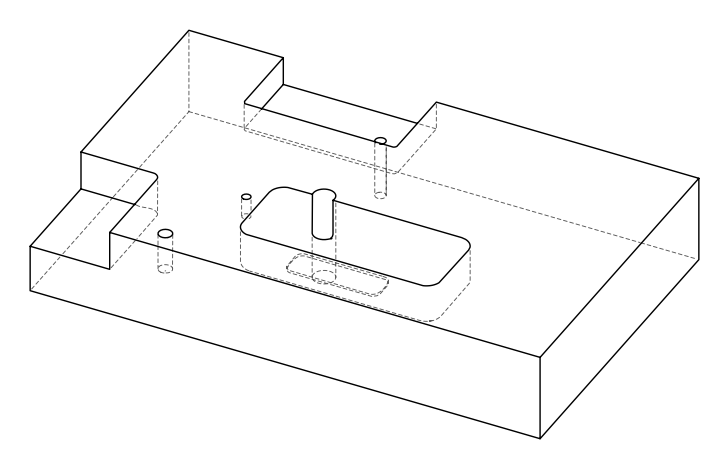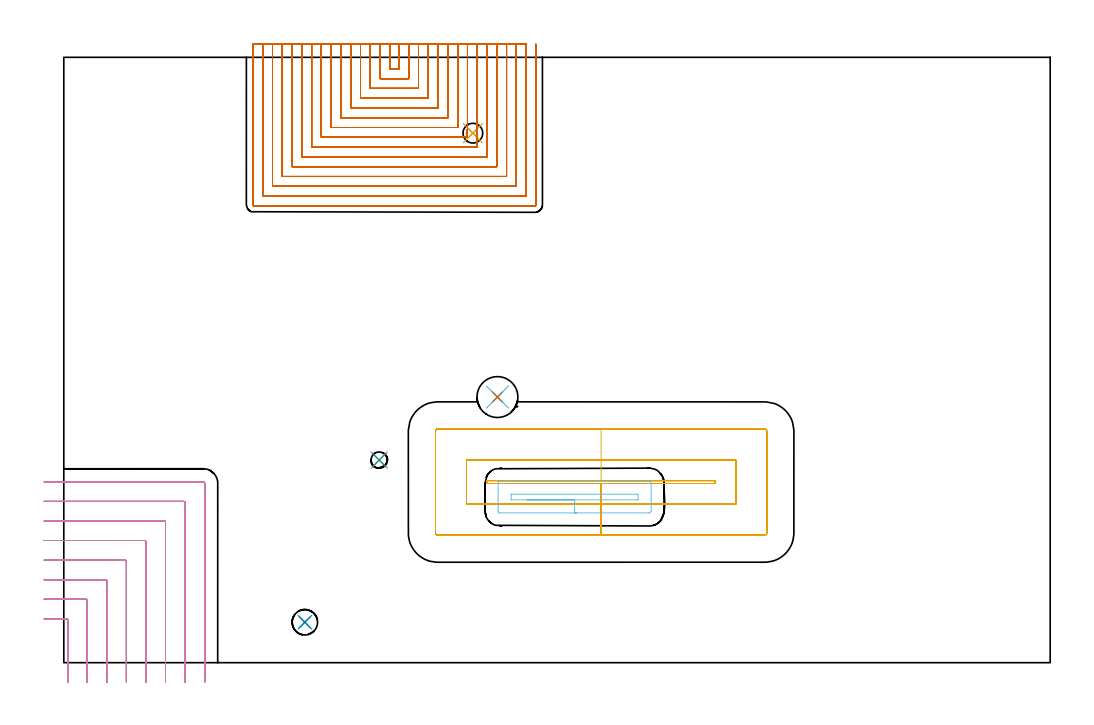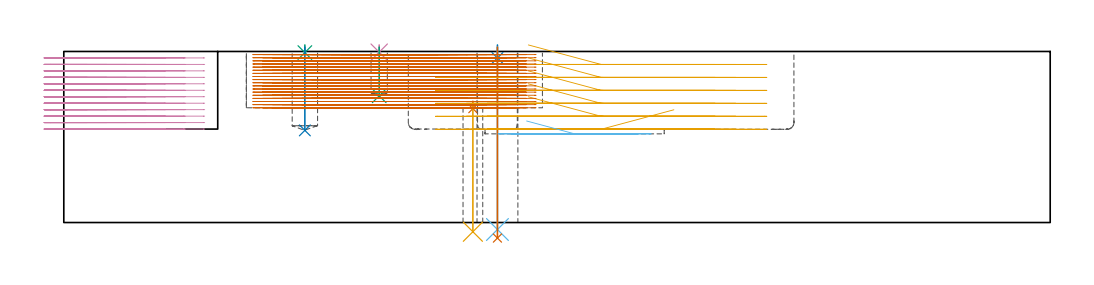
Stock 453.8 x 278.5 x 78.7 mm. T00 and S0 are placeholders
(PLAN: 13 operations, 9 tool changes, 190.1 min)
(1 SPOT_DRILL | STEP1HOLE | NXT0321_9005460120000 | 0.03 min | 2805 mm3)
(2 SPOT_DRILL_1 | STEP1HOLE_1 | NXT0321_9005460120000 | 0.05 min | 182 mm3)
(3 SPOT_DRILL_2 | STEP1POCKET | NXT0321_9005460120000 | 0.03 min | 1 mm3)
(4 SPOT_DRILL_3 | STEP1POCKET_1 | NXT0321_9005460120000 | 0.03 min | 1 mm3)
(5 DRILL_THROUGH_HOLE_INTO_CENTER | STEP1HOLE | UGT0301_206 | 0.24 min | 3452 mm3)
(6 DRILL_THROUGH_HOLE_INTO_CENTER_1 | STEP1HOLE_1 | NXT0301_065 | 0.34 min | 5294 mm3)
(7 DRILL_TO_ENLARGE_THROUGH_HOLE | STEP1HOLE_1 | UGT0301_256 | 0.35 min | 16329 mm3)
(8 DRILL_BLIND_HOLE_INTO_CENTER | STEP1POCKET | NXT0301_088 | 0.15 min | 3730 mm3)
(9 DRILL_BLIND_HOLE_INTO_CENTER_1 | STEP1POCKET_1 | NXT0301_046 | 0.09 min | 853 mm3)
(10 MILL_CORNER_NOTCH_RECTANGULAR | CORNER_NOTCH_RECTANGULAR | NXT0201_011 | Follow Part, ap 3, ae 75% | 22.16 min | 225137 mm3)
(11 MILL_RECTANGULAR_POCKET | POCKET_RECTANGULAR_STRAIGHT | NXT0201_007 | Follow Part, ap 6.25, ae 75% | 11.97 min | 458534 mm3)
(12 MILL_RECTANGULAR_POCKET_1 | POCKET_RECTANGULAR_STRAIGHT_1 | NXT0201_011 | Follow Part, ap 3, ae 75% | 0.7 min | 4492 mm3)
(13 MILL_SLOT | SLOT_PARTIAL_RECTANGULAR | NXT0201_008 | Follow Part, ap 1.5, ae 75% | 153.97 min | 248545 mm3)
(TOOL NXT0321_9005460120000 | NC Spot Drill, 142deg, 12mm, Carbide, Uncoated | D12 PA142 FL30 Z2)
(TOOL UGT0301_206 | Twist Drill 9.1 mm | D9.1 PA118 FL78 Z2)
(TOOL NXT0301_065 | Carbide Drill 9.4mm [860.1-0940-075A1-MM 2214] | D9.4 PA140 FL98 Z2)
(TOOL UGT0301_256 | Twist Drill 18.8 mm | D18.8 PA118 FL135 Z2)
(TOOL NXT0301_088 | Carbide Drill 11.7mm [860.1-1170-035A1-MM 2214] | D11.7 PA140 FL55 Z2)
(TOOL NXT0301_046 | Carbide Drill 7.5mm [860.1-0750-038A1-MM 2214] | D7.5 PA140 FL53 Z2)
(TOOL NXT0201_011 | ENDMILL 12mm [2P460-1200-NA 1630] | D12 FL38 Z6)
(TOOL NXT0201_007 | ENDMILL 25mm [R216.25-25050GCK54P 1620] | D25 R3 FL54 Z5)
(TOOL NXT0201_008 | ENDMILL 6mm [2P460-0600-NA 1630] | D6 FL26 Z6)
(OP 1 SPOT_DRILL)
G17 G21 G94 G90
T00 M6
G54
G17 G0 G90 X188.2 Y243.6 S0 M3
G43 Z88.7 H0
G94 G81 G98 Z52.408 F250. R55.8
G80
M5
M2
(OP 2 SPOT_DRILL_1)
G17 G21 G94 G90
T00 M6
G54
G17 G0 G90 X199.5 Y122.2 S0 M3
G43 Z88.7 H0
G94 G81 G98 Z75.7 F250. R81.7
G80
M5
M2
(OP 3 SPOT_DRILL_2)
G17 G21 G94 G90
T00 M6
G54
G17 G0 G90 X110.9 Y18.6 S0 M3
G43 Z88.7 H0
G94 G81 G98 Z78.196 F250. R81.7
G80
M5
M2
(OP 4 SPOT_DRILL_3)
G17 G21 G94 G90
T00 M6
G54
G17 G0 G90 X145.1 Y93.2 S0 M3
G43 Z88.7 H0
G94 G81 G98 Z78.377 F250. R81.7
G80
M5
M2
(OP 5 DRILL_THROUGH_HOLE_INTO_CENTER)
G17 G21 G94 G90
T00 M6
G54
G17 G0 G90 X188.2 Y243.6 S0 M3
G43 Z88.7 H0
G94 G73 G98 Z-4.234 F250. Q8.148 R54.8
G80
M5
M2
(OP 6 DRILL_THROUGH_HOLE_INTO_CENTER_1)
G17 G21 G94 G90
T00 M6
G54
G17 G0 G90 X199.5 Y122.2 S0 M3
G43 Z88.7 H1
G94 G73 G98 Z-3.211 F250. Q9.101 R80.7
G80
M5
M2
(OP 7 DRILL_TO_ENLARGE_THROUGH_HOLE)
G17 G21 G94 G90
T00 M6
G54
G17 G0 G90 X199.5 Y122.2 S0 M3
G43 Z88.7 H0
G94 G73 G98 Z-7.148 F250. Q17.17 R80.7
G80
M5
M2
(OP 8 DRILL_BLIND_HOLE_INTO_CENTER)
G17 G21 G94 G90
T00 M6
G54
G17 G0 G90 X110.9 Y18.6 S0 M3
G43 Z88.7 H1
G94 G81 G98 Z42.4 F250. R80.7
G80
M5
M2
(OP 9 DRILL_BLIND_HOLE_INTO_CENTER_1)
G17 G21 G94 G90
T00 M6
G54
G17 G0 G90 X145.1 Y93.2 S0 M3
G43 Z88.7 H1
G94 G81 G98 Z58.3 F250. R80.7
G80
M5
M2
(OP 10 MILL_CORNER_NOTCH_RECTANGULAR)
G17 G21 G94 G90
T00 M6
G54
G17 G0 G90 X1.8 Y-9. S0 M3
G43 Z88.7 H1
Z75.725
G94 G1 Y-6. F250.
Y19.605 F500.
G3 X1.205 Y20.2 R0.6
G1 X-6.
X-9. F250.
G0 Z88.7
X10.8 Y-9.
Z75.725
G1 Y-6.
Y28.605 F500.
G3 X10.205 Y29.2 R0.6
G1 X-6.
X-9. F250.
G0 Z88.7
X19.8 Y-9.
Z75.725
G1 Y-6.
Y37.605 F500.
G3 X19.205 Y38.2 R0.6
G1 X-6.
X-9. F250.
G0 Z88.7
X28.8 Y-9.
Z75.725
G1 Y-6.
Y46.604 F500.
G3 X28.204 Y47.2 R0.6
G1 X-6.
X-9. F250.
G0 Z88.7
X37.8 Y-9.
Z75.725
G1 Y-6.
Y55.604 F500.
G3 X37.204 Y56.2 R0.6
G1 X-6.
X-9. F250.
G0 Z88.7
X46.8 Y-9.
Z75.725
G1 Y-6.
Y64.604 F500.
G3 X46.204 Y65.2 R0.6
G1 X-6.
X-9. F250.
G0 Z88.7
X55.8 Y-9.
Z75.725
G1 Y-6.
Y73.604 F500.
G3 X55.204 Y74.2 R0.6
G1 X-6.
X-9. F250.
G0 Z88.7
X64.8 Y-9.
Z75.725
G1 Y-6.
Y82.604 F500.
G3 X64.204 Y83.2 R0.6
G1 X-6.
X-9. F250.
G0 Z88.7
X1.8 Y-9.
Z72.75
G1 Y-6.
Y19.605 F500.
G3 X1.205 Y20.2 R0.6
G1 X-6.
X-9. F250.
G0 Z88.7
X10.8 Y-9.
Z72.75
G1 Y-6.
Y28.605 F500.
G3 X10.205 Y29.2 R0.6
G1 X-6.
X-9. F250.
G0 Z88.7
X19.8 Y-9.
Z72.75
G1 Y-6.
Y37.605 F500.
G3 X19.205 Y38.2 R0.6
G1 X-6.
X-9. F250.
G0 Z88.7
X28.8 Y-9.
Z72.75
G1 Y-6.
Y46.604 F500.
G3 X28.204 Y47.2 R0.6
G1 X-6.
X-9. F250.
G0 Z88.7
X37.8 Y-9.
Z72.75
G1 Y-6.
Y55.604 F500.
G3 X37.204 Y56.2 R0.6
G1 X-6.
X-9. F250.
G0 Z88.7
X46.8 Y-9.
Z72.75
G1 Y-6.
Y64.604 F500.
G3 X46.204 Y65.2 R0.6
G1 X-6.
X-9. F250.
G0 Z88.7
X55.8 Y-9.
Z72.75
G1 Y-6.
Y73.604 F500.
G3 X55.204 Y74.2 R0.6
G1 X-6.
X-9. F250.
G0 Z88.7
X64.8 Y-9.
Z72.75
G1 Y-6.
Y82.604 F500.
G3 X64.204 Y83.2 R0.6
G1 X-6.
X-9. F250.
G0 Z88.7
X1.8 Y-9.
Z69.775
G1 Y-6.
Y19.605 F500.
G3 X1.205 Y20.2 R0.6
G1 X-6.
X-9. F250.
G0 Z88.7
X10.8 Y-9.
Z69.775
G1 Y-6.
Y28.605 F500.
G3 X10.205 Y29.2 R0.6
G1 X-6.
X-9. F250.
G0 Z88.7
X19.8 Y-9.
Z69.775
G1 Y-6.
Y37.605 F500.
G3 X19.205 Y38.2 R0.6
G1 X-6.
X-9. F250.
G0 Z88.7
X28.8 Y-9.
Z69.775
G1 Y-6.
Y46.604 F500.
G3 X28.204 Y47.2 R0.6
G1 X-6.
X-9. F250.
G0 Z88.7
X37.8 Y-9.
Z69.775
G1 Y-6.
Y55.604 F500.
G3 X37.204 Y56.2 R0.6
G1 X-6.
X-9. F250.
G0 Z88.7
X46.8 Y-9.
Z69.775
G1 Y-6.
Y64.604 F500.
G3 X46.204 Y65.2 R0.6
G1 X-6.
X-9. F250.
G0 Z88.7
X55.8 Y-9.
Z69.775
G1 Y-6.
Y73.604 F500.
G3 X55.204 Y74.2 R0.6
G1 X-6.
X-9. F250.
G0 Z88.7
X64.8 Y-9.
Z69.775
G1 Y-6.
Y82.604 F500.
G3 X64.204 Y83.2 R0.6
G1 X-6.
X-9. F250.
G0 Z88.7
X1.8 Y-9.
Z66.8
G1 Y-6.
Y19.605 F500.
G3 X1.205 Y20.2 R0.6
G1 X-6.
X-9. F250.
G0 Z88.7
X10.8 Y-9.
Z66.8
G1 Y-6.
Y28.605 F500.
G3 X10.205 Y29.2 R0.6
G1 X-6.
X-9. F250.
G0 Z88.7
X19.8 Y-9.
Z66.8
G1 Y-6.
Y37.605 F500.
G3 X19.205 Y38.2 R0.6
G1 X-6.
X-9. F250.
G0 Z88.7
X28.8 Y-9.
Z66.8
G1 Y-6.
Y46.604 F500.
G3 X28.204 Y47.2 R0.6
G1 X-6.
X-9. F250.
G0 Z88.7
X37.8 Y-9.
Z66.8
G1 Y-6.
Y55.604 F500.
G3 X37.204 Y56.2 R0.6
G1 X-6.
X-9. F250.
G0 Z88.7
X46.8 Y-9.
Z66.8
G1 Y-6.
Y64.604 F500.
G3 X46.204 Y65.2 R0.6
G1 X-6.
X-9. F250.
G0 Z88.7
X55.8 Y-9.
Z66.8
G1 Y-6.
Y73.604 F500.
G3 X55.204 Y74.2 R0.6
G1 X-6.
X-9. F250.
G0 Z88.7
X64.8 Y-9.
Z66.8
G1 Y-6.
Y82.604 F500.
G3 X64.204 Y83.2 R0.6
G1 X-6.
X-9. F250.
G0 Z88.7
X1.8 Y-9.
Z63.825
G1 Y-6.
Y19.605 F500.
G3 X1.205 Y20.2 R0.6
G1 X-6.
X-9. F250.
G0 Z88.7
X10.8 Y-9.
Z63.825
G1 Y-6.
Y28.605 F500.
G3 X10.205 Y29.2 R0.6
G1 X-6.
X-9. F250.
G0 Z88.7
X19.8 Y-9.
Z63.825
G1 Y-6.
Y37.605 F500.
G3 X19.205 Y38.2 R0.6
G1 X-6.
X-9. F250.
G0 Z88.7
X28.8 Y-9.
Z63.825
G1 Y-6.
Y46.604 F500.
G3 X28.204 Y47.2 R0.6
G1 X-6.
X-9. F250.
G0 Z88.7
X37.8 Y-9.
Z63.825
G1 Y-6.
Y55.604 F500.
G3 X37.204 Y56.2 R0.6
G1 X-6.
X-9. F250.
G0 Z88.7
X46.8 Y-9.
Z63.825
G1 Y-6.
Y64.604 F500.
G3 X46.204 Y65.2 R0.6
G1 X-6.
X-9. F250.
G0 Z88.7
X55.8 Y-9.
Z63.825
G1 Y-6.
Y73.604 F500.
G3 X55.204 Y74.2 R0.6
G1 X-6.
X-9. F250.
G0 Z88.7
X64.8 Y-9.
Z63.825
G1 Y-6.
Y82.604 F500.
G3 X64.204 Y83.2 R0.6
G1 X-6.
X-9. F250.
G0 Z88.7
X1.8 Y-9.
Z60.85
G1 Y-6.
Y19.605 F500.
G3 X1.205 Y20.2 R0.6
G1 X-6.
X-9. F250.
G0 Z88.7
X10.8 Y-9.
Z60.85
G1 Y-6.
Y28.605 F500.
G3 X10.205 Y29.2 R0.6
G1 X-6.
X-9. F250.
G0 Z88.7
X19.8 Y-9.
Z60.85
G1 Y-6.
Y37.605 F500.
G3 X19.205 Y38.2 R0.6
G1 X-6.
X-9. F250.
G0 Z88.7
X28.8 Y-9.
Z60.85
G1 Y-6.
Y46.604 F500.
G3 X28.204 Y47.2 R0.6
G1 X-6.
X-9. F250.
G0 Z88.7
X37.8 Y-9.
Z60.85
G1 Y-6.
Y55.604 F500.
G3 X37.204 Y56.2 R0.6
G1 X-6.
X-9. F250.
G0 Z88.7
X46.8 Y-9.
Z60.85
G1 Y-6.
Y64.604 F500.
G3 X46.204 Y65.2 R0.6
G1 X-6.
X-9. F250.
G0 Z88.7
X55.8 Y-9.
Z60.85
G1 Y-6.
Y73.604 F500.
G3 X55.204 Y74.2 R0.6
G1 X-6.
X-9. F250.
G0 Z88.7
X64.8 Y-9.
Z60.85
G1 Y-6.
Y82.604 F500.
G3 X64.204 Y83.2 R0.6
G1 X-6.
X-9. F250.
G0 Z88.7
X1.8 Y-9.
Z57.875
G1 Y-6.
Y19.605 F500.
G3 X1.205 Y20.2 R0.6
G1 X-6.
X-9. F250.
G0 Z88.7
X10.8 Y-9.
Z57.875
G1 Y-6.
Y28.605 F500.
G3 X10.205 Y29.2 R0.6
G1 X-6.
X-9. F250.
G0 Z88.7
X19.8 Y-9.
Z57.875
G1 Y-6.
Y37.605 F500.
G3 X19.205 Y38.2 R0.6
G1 X-6.
X-9. F250.
G0 Z88.7
X28.8 Y-9.
Z57.875
G1 Y-6.
Y46.604 F500.
G3 X28.204 Y47.2 R0.6
G1 X-6.
X-9. F250.
G0 Z88.7
X37.8 Y-9.
Z57.875
G1 Y-6.
Y55.604 F500.
G3 X37.204 Y56.2 R0.6
G1 X-6.
X-9. F250.
G0 Z88.7
X46.8 Y-9.
Z57.875
G1 Y-6.
Y64.604 F500.
G3 X46.204 Y65.2 R0.6
G1 X-6.
X-9. F250.
G0 Z88.7
X55.8 Y-9.
Z57.875
G1 Y-6.
Y73.604 F500.
G3 X55.204 Y74.2 R0.6
G1 X-6.
X-9. F250.
G0 Z88.7
X64.8 Y-9.
Z57.875
G1 Y-6.
Y82.604 F500.
G3 X64.204 Y83.2 R0.6
G1 X-6.
X-9. F250.
G0 Z88.7
X1.8 Y-9.
Z54.9
G1 Y-6.
Y19.605 F500.
G3 X1.205 Y20.2 R0.6
G1 X-6.
X-9. F250.
G0 Z88.7
X10.8 Y-9.
Z54.9
G1 Y-6.
Y28.605 F500.
G3 X10.205 Y29.2 R0.6
G1 X-6.
X-9. F250.
G0 Z88.7
X19.8 Y-9.
Z54.9
G1 Y-6.
Y37.605 F500.
G3 X19.205 Y38.2 R0.6
G1 X-6.
X-9. F250.
G0 Z88.7
X28.8 Y-9.
Z54.9
G1 Y-6.
Y46.604 F500.
G3 X28.204 Y47.2 R0.6
G1 X-6.
X-9. F250.
G0 Z88.7
X37.8 Y-9.
Z54.9
G1 Y-6.
Y55.604 F500.
G3 X37.204 Y56.2 R0.6
G1 X-6.
X-9. F250.
G0 Z88.7
X46.8 Y-9.
Z54.9
G1 Y-6.
Y64.604 F500.
G3 X46.204 Y65.2 R0.6
G1 X-6.
X-9. F250.
G0 Z88.7
X55.8 Y-9.
Z54.9
G1 Y-6.
Y73.604 F500.
G3 X55.204 Y74.2 R0.6
G1 X-6.
X-9. F250.
G0 Z88.7
X64.8 Y-9.
Z54.9
G1 Y-6.
Y82.604 F500.
G3 X64.204 Y83.2 R0.6
G1 X-6.
X-9. F250.
G0 Z88.7
X1.8 Y-9.
Z51.925
G1 Y-6.
Y19.605 F500.
G3 X1.205 Y20.2 R0.6
G1 X-6.
X-9. F250.
G0 Z88.7
X10.8 Y-9.
Z51.925
G1 Y-6.
Y28.605 F500.
G3 X10.205 Y29.2 R0.6
G1 X-6.
X-9. F250.
G0 Z88.7
X19.8 Y-9.
Z51.925
G1 Y-6.
Y37.605 F500.
G3 X19.205 Y38.2 R0.6
G1 X-6.
X-9. F250.
G0 Z88.7
X28.8 Y-9.
Z51.925
G1 Y-6.
Y46.604 F500.
G3 X28.204 Y47.2 R0.6
G1 X-6.
X-9. F250.
G0 Z88.7
X37.8 Y-9.
Z51.925
G1 Y-6.
Y55.604 F500.
G3 X37.204 Y56.2 R0.6
G1 X-6.
X-9. F250.
G0 Z88.7
X46.8 Y-9.
Z51.925
G1 Y-6.
Y64.604 F500.
G3 X46.204 Y65.2 R0.6
G1 X-6.
X-9. F250.
G0 Z88.7
X55.8 Y-9.
Z51.925
G1 Y-6.
Y73.604 F500.
G3 X55.204 Y74.2 R0.6
G1 X-6.
X-9. F250.
G0 Z88.7
X64.8 Y-9.
Z51.925
G1 Y-6.
Y82.604 F500.
G3 X64.204 Y83.2 R0.6
G1 X-6.
X-9. F250.
G0 Z88.7
X1.8 Y-9.
Z48.95
G1 Y-6.
Y19.605 F500.
G3 X1.205 Y20.2 R0.6
G1 X-6.
X-9. F250.
G0 Z88.7
X10.8 Y-9.
Z48.95
G1 Y-6.
Y28.605 F500.
G3 X10.205 Y29.2 R0.6
G1 X-6.
X-9. F250.
G0 Z88.7
X19.8 Y-9.
Z48.95
G1 Y-6.
Y37.605 F500.
G3 X19.205 Y38.2 R0.6
G1 X-6.
X-9. F250.
G0 Z88.7
X28.8 Y-9.
Z48.95
G1 Y-6.
Y46.604 F500.
G3 X28.204 Y47.2 R0.6
G1 X-6.
X-9. F250.
G0 Z88.7
X37.8 Y-9.
Z48.95
G1 Y-6.
Y55.604 F500.
G3 X37.204 Y56.2 R0.6
G1 X-6.
X-9. F250.
G0 Z88.7
X46.8 Y-9.
Z48.95
G1 Y-6.
Y64.604 F500.
G3 X46.204 Y65.2 R0.6
G1 X-6.
X-9. F250.
G0 Z88.7
X55.8 Y-9.
Z48.95
G1 Y-6.
Y73.604 F500.
G3 X55.204 Y74.2 R0.6
G1 X-6.
X-9. F250.
G0 Z88.7
X64.8 Y-9.
Z48.95
G1 Y-6.
Y82.604 F500.
G3 X64.204 Y83.2 R0.6
G1 X-6.
X-9. F250.
G0 Z88.7
X1.8 Y-9.
Z45.975
G1 Y-6.
Y19.605 F500.
G3 X1.205 Y20.2 R0.6
G1 X-6.
X-9. F250.
G0 Z88.7
X10.8 Y-9.
Z45.975
G1 Y-6.
Y28.605 F500.
G3 X10.205 Y29.2 R0.6
G1 X-6.
X-9. F250.
G0 Z88.7
X19.8 Y-9.
Z45.975
G1 Y-6.
Y37.605 F500.
G3 X19.205 Y38.2 R0.6
G1 X-6.
X-9. F250.
G0 Z88.7
X28.8 Y-9.
Z45.975
G1 Y-6.
Y46.604 F500.
G3 X28.204 Y47.2 R0.6
G1 X-6.
X-9. F250.
G0 Z88.7
X37.8 Y-9.
Z45.975
G1 Y-6.
Y55.604 F500.
G3 X37.204 Y56.2 R0.6
G1 X-6.
X-9. F250.
G0 Z88.7
X46.8 Y-9.
Z45.975
G1 Y-6.
Y64.604 F500.
G3 X46.204 Y65.2 R0.6
G1 X-6.
X-9. F250.
G0 Z88.7
X55.8 Y-9.
Z45.975
G1 Y-6.
Y73.604 F500.
G3 X55.204 Y74.2 R0.6
G1 X-6.
X-9. F250.
G0 Z88.7
X64.8 Y-9.
Z45.975
G1 Y-6.
Y82.604 F500.
G3 X64.204 Y83.2 R0.6
G1 X-6.
X-9. F250.
G0 Z88.7
X1.8 Y-9.
Z43.
G1 Y-6.
Y19.605 F500.
G3 X1.205 Y20.2 R0.6
G1 X-6.
X-9. F250.
G0 Z88.7
X10.8 Y-9.
Z43.
G1 Y-6.
Y28.605 F500.
G3 X10.205 Y29.2 R0.6
G1 X-6.
X-9. F250.
G0 Z88.7
X19.8 Y-9.
Z43.
G1 Y-6.
Y37.605 F500.
G3 X19.205 Y38.2 R0.6
G1 X-6.
X-9. F250.
G0 Z88.7
X28.8 Y-9.
Z43.
G1 Y-6.
Y46.604 F500.
G3 X28.204 Y47.2 R0.6
G1 X-6.
X-9. F250.
G0 Z88.7
X37.8 Y-9.
Z43.
G1 Y-6.
Y55.604 F500.
G3 X37.204 Y56.2 R0.6
G1 X-6.
X-9. F250.
G0 Z88.7
X46.8 Y-9.
Z43.
G1 Y-6.
Y64.604 F500.
G3 X46.204 Y65.2 R0.6
G1 X-6.
X-9. F250.
G0 Z88.7
X55.8 Y-9.
Z43.
G1 Y-6.
Y73.604 F500.
G3 X55.204 Y74.2 R0.6
G1 X-6.
X-9. F250.
G0 Z88.7
X64.8 Y-9.
Z43.
G1 Y-6.
Y82.604 F500.
G3 X64.204 Y83.2 R0.6
G1 X-6.
X-9. F250.
G0 Z88.7
M5
M2
(OP 11 MILL_RECTANGULAR_POCKET)
G17 G21 G94 G90
T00 M6
G54
G17 G0 G90 X213.736 Y82.45 S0 M3
G43 Z88.7 H1
Z81.7
G94 G1 X247.2 Z72.733 F250.
X299.65 F500.
Y83.75
X208.639
X194.75
Y82.45
X247.2
Y72.95
X309.15
Y93.25
X185.25
Y72.95
X247.2
Y58.7
X322.4
G3 X323.4 Y59.7 R1.
G1 Y106.5
G3 X322.4 Y107.5 R1.
G1 X172.
G3 X171. Y106.5 R1.
G1 Y59.7
G3 X172. Y58.7 R1.
G1 X247.2
X248.2
G0 X213.736 Y82.45 Z75.733
G1 X247.2 Z66.767 F250.
X299.65 F500.
Y83.75
X208.639
X194.75
Y82.45
X247.2
Y72.95
X309.15
Y93.25
X185.25
Y72.95
X247.2
Y58.7
X322.4
G3 X323.4 Y59.7 R1.
G1 Y106.5
G3 X322.4 Y107.5 R1.
G1 X172.
G3 X171. Y106.5 R1.
G1 Y59.7
G3 X172. Y58.7 R1.
G1 X247.2
X248.2
G0 X213.736 Y82.45 Z69.767
G1 X247.2 Z60.8 F250.
X299.65 F500.
Y83.75
X208.639
X194.75
Y82.45
X247.2
Y72.95
X309.15
Y93.25
X185.25
Y72.95
X247.2
Y58.7
X322.4
G3 X323.4 Y59.7 R1.
G1 Y106.5
G3 X322.4 Y107.5 R1.
G1 X172.
G3 X171. Y106.5 R1.
G1 Y59.7
G3 X172. Y58.7 R1.
G1 X247.2
X248.2
G0 X213.736 Y82.45 Z63.8
G1 X247.2 Z54.833 F250.
X299.65 F500.
Y83.75
X208.639
X194.75
Y82.45
X247.2
Y72.95
X309.15
Y93.25
X185.25
Y72.95
X247.2
Y58.7
X322.4
G3 X323.4 Y59.7 R1.
G1 Y106.5
G3 X322.4 Y107.5 R1.
G1 X172.
G3 X171. Y106.5 R1.
G1 Y59.7
G3 X172. Y58.7 R1.
G1 X247.2
X248.2
G0 X213.736 Y82.45 Z57.833
G1 X247.2 Z48.867 F250.
X299.65 F500.
Y83.75
X208.639
X194.75
Y82.45
X247.2
Y72.95
X309.15
Y93.25
X185.25
Y72.95
X247.2
Y58.7
X322.4
G3 X323.4 Y59.7 R1.
G1 Y106.5
G3 X322.4 Y107.5 R1.
G1 X172.
G3 X171. Y106.5 R1.
G1 Y59.7
G3 X172. Y58.7 R1.
G1 X247.2
X248.2
G0 X280.664 Y83.75 Z51.867
G1 X247.2 Z42.9 F250.
X194.75 F500.
Y82.45
X299.65
Y83.75
X247.2
Y93.25
X185.25
Y72.95
X309.15
Y93.25
X247.2
Y107.5
X172.
G3 X171. Y106.5 R1.
G1 Y59.7
G3 X172. Y58.7 R1.
G1 X322.4
G3 X323.4 Y59.7 R1.
G1 Y106.5
G3 X322.4 Y107.5 R1.
G1 X247.2
X246.2
G0 Z88.7
M5
M2
(OP 12 MILL_RECTANGULAR_POCKET_1)
G17 G21 G94 G90
T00 M6
G54
G17 G0 G90 X212.924 Y74.9 S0 M3
G43 Z88.7 H1
Z46.715
G94 G1 X235. Z40.8 F250.
X264.2 F500.
Y77.5
X205.8
Y74.9
X235.
Y68.9
X269.3
G3 X270.2 Y69.8 R0.9
G1 Y82.6
G3 X269.3 Y83.5 R0.9
G1 X200.7
G3 X199.8 Y82.6 R0.9
G1 Y69.8
G3 X200.7 Y68.9 R0.9
G1 X235.
X236.
G0 Z88.7
M5
M2
(OP 13 MILL_SLOT)
G17 G21 G94 G90
T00 M6
G54
G17 G0 G90 X150. Y284.5 S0 M3
G43 Z88.7 H1
Z77.261
G94 G1 Y281.5 F250.
Y273.2 F500.
X154.2
Y281.5
Y284.5 F250.
X145.5
Y281.5
Y268.7 F500.
X158.7
Y281.5
Y284.5 F250.
X141.
Y281.5
Y264.2 F500.
X163.2
Y281.5
Y284.5 F250.
X136.5
Y281.5
Y259.7 F500.
X167.7
Y281.5
Y284.5 F250.
X132.
Y281.5
Y255.2 F500.
X172.2
Y281.5
Y284.5 F250.
X127.5
Y281.5
Y250.7 F500.
X176.7
Y281.5
Y284.5 F250.
X123.
Y281.5
Y246.2 F500.
X181.2
Y281.5
Y284.5 F250.
X118.5
Y281.5
Y241.7 F500.
X185.7
Y241.949
X185.674 Y241.988
G2 X185.7 Y245.243 R3.009
G1 Y281.5
Y284.5 F250.
X114.
Y281.5
Y237.2 F500.
X190.2
Y241.387
Y244.387 F250.
Y242.805
Y245.805
Y281.5 F500.
Y284.5 F250.
X109.5
Y281.5
Y232.7 F500.
X194.7
Y281.5
Y284.5 F250.
X105.
Y281.5
Y228.2 F500.
X199.2
Y281.5
Y284.5 F250.
X100.5
Y281.5
Y223.7 F500.
X203.7
Y281.5
Y284.5 F250.
X96.
Y281.5
Y219.2 F500.
X208.2
Y281.5
Y284.5 F250.
X91.5
Y281.5
Y214.7 F500.
X212.7
Y281.5
Y284.5 F250.
X87.
Y281.5
Y210.7 F500.
G3 X87.5 Y210.2 R0.5
G1 X216.7
G3 X217.2 Y210.7 R0.5
G1 Y281.5
Y284.5 F250.
G0 X150. Z75.822
G1 Y281.5
Y273.2 F500.
X154.2
Y281.5
Y284.5 F250.
X145.5
Y281.5
Y268.7 F500.
X158.7
Y281.5
Y284.5 F250.
X141.
Y281.5
Y264.2 F500.
X163.2
Y281.5
Y284.5 F250.
X136.5
Y281.5
Y259.7 F500.
X167.7
Y281.5
Y284.5 F250.
X132.
Y281.5
Y255.2 F500.
X172.2
Y281.5
Y284.5 F250.
X127.5
Y281.5
Y250.7 F500.
X176.7
Y281.5
Y284.5 F250.
X123.
Y281.5
Y246.2 F500.
X181.2
Y281.5
Y284.5 F250.
X118.5
Y281.5
Y241.7 F500.
X185.7
Y241.949
X185.674 Y241.988
G2 X185.7 Y245.243 R3.009
G1 Y281.5
Y284.5 F250.
X114.
Y281.5
Y237.2 F500.
X190.2
Y241.387
Y244.387 F250.
Y242.805
Y245.805
Y281.5 F500.
Y284.5 F250.
X109.5
Y281.5
Y232.7 F500.
X194.7
Y281.5
Y284.5 F250.
X105.
Y281.5
Y228.2 F500.
X199.2
Y281.5
Y284.5 F250.
X100.5
Y281.5
Y223.7 F500.
X203.7
Y281.5
Y284.5 F250.
X96.
Y281.5
Y219.2 F500.
X208.2
Y281.5
Y284.5 F250.
X91.5
Y281.5
Y214.7 F500.
X212.7
Y281.5
Y284.5 F250.
X87.
Y281.5
Y210.7 F500.
G3 X87.5 Y210.2 R0.5
G1 X216.7
G3 X217.2 Y210.7 R0.5
G1 Y281.5
Y284.5 F250.
G0 X150. Z74.383
G1 Y281.5
Y273.2 F500.
X154.2
Y281.5
Y284.5 F250.
X145.5
Y281.5
Y268.7 F500.
X158.7
Y281.5
Y284.5 F250.
X141.
Y281.5
Y264.2 F500.
X163.2
Y281.5
Y284.5 F250.
X136.5
Y281.5
Y259.7 F500.
X167.7
Y281.5
Y284.5 F250.
X132.
Y281.5
Y255.2 F500.
X172.2
Y281.5
Y284.5 F250.
X127.5
Y281.5
Y250.7 F500.
X176.7
Y281.5
Y284.5 F250.
X123.
Y281.5
Y246.2 F500.
X181.2
Y281.5
Y284.5 F250.
X118.5
Y281.5
Y241.7 F500.
X185.7
Y241.949
X185.674 Y241.988
G2 X185.7 Y245.243 R3.009
G1 Y281.5
Y284.5 F250.
X114.
Y281.5
Y237.2 F500.
X190.2
Y241.387
Y244.387 F250.
Y242.805
Y245.805
Y281.5 F500.
Y284.5 F250.
X109.5
Y281.5
Y232.7 F500.
X194.7
Y281.5
Y284.5 F250.
X105.
Y281.5
Y228.2 F500.
X199.2
Y281.5
Y284.5 F250.
X100.5
Y281.5
Y223.7 F500.
X203.7
Y281.5
Y284.5 F250.
X96.
Y281.5
Y219.2 F500.
X208.2
Y281.5
Y284.5 F250.
X91.5
Y281.5
Y214.7 F500.
X212.7
Y281.5
Y284.5 F250.
X87.
Y281.5
Y210.7 F500.
G3 X87.5 Y210.2 R0.5
G1 X216.7
G3 X217.2 Y210.7 R0.5
G1 Y281.5
Y284.5 F250.
G0 X150. Z72.944
G1 Y281.5
Y273.2 F500.
X154.2
Y281.5
Y284.5 F250.
X145.5
Y281.5
Y268.7 F500.
X158.7
Y281.5
Y284.5 F250.
X141.
Y281.5
Y264.2 F500.
X163.2
Y281.5
Y284.5 F250.
X136.5
Y281.5
Y259.7 F500.
X167.7
Y281.5
Y284.5 F250.
X132.
Y281.5
Y255.2 F500.
X172.2
Y281.5
Y284.5 F250.
X127.5
Y281.5
Y250.7 F500.
X176.7
Y281.5
Y284.5 F250.
X123.
Y281.5
Y246.2 F500.
X181.2
Y281.5
Y284.5 F250.
X118.5
Y281.5
Y241.7 F500.
X185.7
Y241.949
X185.674 Y241.988
G2 X185.7 Y245.243 R3.009
G1 Y281.5
Y284.5 F250.
X114.
Y281.5
Y237.2 F500.
X190.2
Y241.387
Y244.387 F250.
Y242.805
Y245.805
Y281.5 F500.
Y284.5 F250.
X109.5
Y281.5
Y232.7 F500.
X194.7
Y281.5
Y284.5 F250.
X105.
Y281.5
Y228.2 F500.
X199.2
Y281.5
Y284.5 F250.
X100.5
Y281.5
Y223.7 F500.
X203.7
Y281.5
Y284.5 F250.
X96.
Y281.5
Y219.2 F500.
X208.2
Y281.5
Y284.5 F250.
X91.5
Y281.5
Y214.7 F500.
X212.7
Y281.5
Y284.5 F250.
X87.
Y281.5
Y210.7 F500.
G3 X87.5 Y210.2 R0.5
G1 X216.7
G3 X217.2 Y210.7 R0.5
G1 Y281.5
Y284.5 F250.
G0 X150. Z71.505
G1 Y281.5
Y273.2 F500.
X154.2
Y281.5
Y284.5 F250.
X145.5
Y281.5
Y268.7 F500.
X158.7
Y281.5
Y284.5 F250.
X141.
Y281.5
Y264.2 F500.
X163.2
Y281.5
Y284.5 F250.
X136.5
Y281.5
Y259.7 F500.
X167.7
Y281.5
Y284.5 F250.
X132.
Y281.5
Y255.2 F500.
X172.2
Y281.5
Y284.5 F250.
X127.5
Y281.5
Y250.7 F500.
X176.7
Y281.5
Y284.5 F250.
X123.
Y281.5
Y246.2 F500.
X181.2
Y281.5
Y284.5 F250.
X118.5
Y281.5
Y241.7 F500.
X185.7
Y241.949
X185.674 Y241.988
G2 X185.7 Y245.243 R3.009
G1 Y281.5
Y284.5 F250.
X114.
Y281.5
Y237.2 F500.
X190.2
Y241.387
Y244.387 F250.
Y242.805
Y245.805
Y281.5 F500.
Y284.5 F250.
X109.5
Y281.5
Y232.7 F500.
X194.7
Y281.5
Y284.5 F250.
X105.
Y281.5
Y228.2 F500.
X199.2
Y281.5
Y284.5 F250.
X100.5
Y281.5
Y223.7 F500.
X203.7
Y281.5
Y284.5 F250.
X96.
Y281.5
Y219.2 F500.
X208.2
Y281.5
Y284.5 F250.
X91.5
Y281.5
Y214.7 F500.
X212.7
Y281.5
Y284.5 F250.
X87.
Y281.5
Y210.7 F500.
G3 X87.5 Y210.2 R0.5
G1 X216.7
G3 X217.2 Y210.7 R0.5
G1 Y281.5
Y284.5 F250.
G0 X150. Z70.067
G1 Y281.5
Y273.2 F500.
X154.2
Y281.5
Y284.5 F250.
X145.5
Y281.5
Y268.7 F500.
X158.7
Y281.5
Y284.5 F250.
X141.
Y281.5
Y264.2 F500.
X163.2
Y281.5
Y284.5 F250.
X136.5
Y281.5
Y259.7 F500.
X167.7
Y281.5
Y284.5 F250.
X132.
Y281.5
Y255.2 F500.
X172.2
Y281.5
Y284.5 F250.
X127.5
Y281.5
Y250.7 F500.
X176.7
Y281.5
Y284.5 F250.
X123.
Y281.5
Y246.2 F500.
X181.2
Y281.5
Y284.5 F250.
X118.5
Y281.5
Y241.7 F500.
X185.7
Y241.949
X185.674 Y241.988
G2 X185.7 Y245.243 R3.009
G1 Y281.5
Y284.5 F250.
X114.
Y281.5
Y237.2 F500.
X190.2
Y241.387
Y244.387 F250.
Y242.805
Y245.805
Y281.5 F500.
Y284.5 F250.
X109.5
Y281.5
Y232.7 F500.
X194.7
Y281.5
Y284.5 F250.
X105.
Y281.5
Y228.2 F500.
X199.2
Y281.5
Y284.5 F250.
X100.5
Y281.5
Y223.7 F500.
X203.7
Y281.5
Y284.5 F250.
X96.
Y281.5
Y219.2 F500.
X208.2
Y281.5
Y284.5 F250.
X91.5
Y281.5
Y214.7 F500.
X212.7
Y281.5
Y284.5 F250.
X87.
Y281.5
Y210.7 F500.
G3 X87.5 Y210.2 R0.5
G1 X216.7
G3 X217.2 Y210.7 R0.5
G1 Y281.5
Y284.5 F250.
G0 X150. Z68.628
G1 Y281.5
Y273.2 F500.
X154.2
Y281.5
Y284.5 F250.
X145.5
Y281.5
Y268.7 F500.
X158.7
Y281.5
Y284.5 F250.
X141.
Y281.5
Y264.2 F500.
X163.2
Y281.5
Y284.5 F250.
X136.5
Y281.5
Y259.7 F500.
X167.7
Y281.5
Y284.5 F250.
X132.
Y281.5
Y255.2 F500.
X172.2
Y281.5
Y284.5 F250.
X127.5
Y281.5
Y250.7 F500.
X176.7
Y281.5
Y284.5 F250.
X123.
Y281.5
Y246.2 F500.
X181.2
Y281.5
Y284.5 F250.
X118.5
Y281.5
Y241.7 F500.
X185.7
Y241.949
X185.674 Y241.988
G2 X185.7 Y245.243 R3.009
G1 Y281.5
Y284.5 F250.
X114.
Y281.5
Y237.2 F500.
X190.2
Y241.387
Y244.387 F250.
Y242.805
Y245.805
Y281.5 F500.
Y284.5 F250.
X109.5
Y281.5
Y232.7 F500.
X194.7
Y281.5
Y284.5 F250.
X105.
Y281.5
Y228.2 F500.
X199.2
Y281.5
Y284.5 F250.
X100.5
Y281.5
Y223.7 F500.
X203.7
Y281.5
Y284.5 F250.
X96.
Y281.5
Y219.2 F500.
X208.2
Y281.5
Y284.5 F250.
X91.5
Y281.5
Y214.7 F500.
X212.7
Y281.5
Y284.5 F250.
X87.
Y281.5
Y210.7 F500.
G3 X87.5 Y210.2 R0.5
G1 X216.7
G3 X217.2 Y210.7 R0.5
G1 Y281.5
Y284.5 F250.
G0 X150. Z67.189
G1 Y281.5
Y273.2 F500.
X154.2
Y281.5
Y284.5 F250.
X145.5
Y281.5
Y268.7 F500.
X158.7
Y281.5
Y284.5 F250.
X141.
Y281.5
Y264.2 F500.
X163.2
Y281.5
Y284.5 F250.
X136.5
Y281.5
Y259.7 F500.
X167.7
Y281.5
Y284.5 F250.
X132.
Y281.5
Y255.2 F500.
X172.2
Y281.5
Y284.5 F250.
X127.5
Y281.5
Y250.7 F500.
X176.7
Y281.5
Y284.5 F250.
X123.
Y281.5
Y246.2 F500.
X181.2
Y281.5
Y284.5 F250.
X118.5
Y281.5
Y241.7 F500.
X185.7
Y241.949
X185.674 Y241.988
G2 X185.7 Y245.243 R3.009
G1 Y281.5
Y284.5 F250.
X114.
Y281.5
Y237.2 F500.
X190.2
Y241.387
Y244.387 F250.
Y242.805
Y245.805
Y281.5 F500.
Y284.5 F250.
X109.5
Y281.5
Y232.7 F500.
X194.7
Y281.5
Y284.5 F250.
X105.
Y281.5
Y228.2 F500.
X199.2
Y281.5
Y284.5 F250.
X100.5
Y281.5
Y223.7 F500.
X203.7
Y281.5
Y284.5 F250.
X96.
Y281.5
Y219.2 F500.
X208.2
Y281.5
Y284.5 F250.
X91.5
Y281.5
Y214.7 F500.
X212.7
Y281.5
Y284.5 F250.
X87.
Y281.5
Y210.7 F500.
G3 X87.5 Y210.2 R0.5
G1 X216.7
G3 X217.2 Y210.7 R0.5
G1 Y281.5
Y284.5 F250.
G0 X150. Z65.75
G1 Y281.5
Y273.2 F500.
X154.2
Y281.5
Y284.5 F250.
X145.5
Y281.5
Y268.7 F500.
X158.7
Y281.5
Y284.5 F250.
X141.
Y281.5
Y264.2 F500.
X163.2
Y281.5
Y284.5 F250.
X136.5
Y281.5
Y259.7 F500.
X167.7
Y281.5
Y284.5 F250.
X132.
Y281.5
Y255.2 F500.
X172.2
Y281.5
Y284.5 F250.
X127.5
Y281.5
Y250.7 F500.
X176.7
Y281.5
Y284.5 F250.
X123.
Y281.5
Y246.2 F500.
X181.2
Y281.5
Y284.5 F250.
X118.5
Y281.5
Y241.7 F500.
X185.7
Y241.949
X185.674 Y241.988
G2 X185.7 Y245.243 R3.009
G1 Y281.5
Y284.5 F250.
X114.
Y281.5
Y237.2 F500.
X190.2
Y241.387
Y244.387 F250.
Y242.805
Y245.805
Y281.5 F500.
Y284.5 F250.
X109.5
Y281.5
Y232.7 F500.
X194.7
Y281.5
Y284.5 F250.
X105.
Y281.5
Y228.2 F500.
X199.2
Y281.5
Y284.5 F250.
X100.5
Y281.5
Y223.7 F500.
X203.7
Y281.5
Y284.5 F250.
X96.
Y281.5
Y219.2 F500.
X208.2
Y281.5
Y284.5 F250.
X91.5
Y281.5
Y214.7 F500.
X212.7
Y281.5
Y284.5 F250.
X87.
Y281.5
Y210.7 F500.
G3 X87.5 Y210.2 R0.5
G1 X216.7
G3 X217.2 Y210.7 R0.5
G1 Y281.5
Y284.5 F250.
G0 X150. Z64.311
G1 Y281.5
Y273.2 F500.
X154.2
Y281.5
Y284.5 F250.
X145.5
Y281.5
Y268.7 F500.
X158.7
Y281.5
Y284.5 F250.
X141.
Y281.5
Y264.2 F500.
X163.2
Y281.5
Y284.5 F250.
X136.5
Y281.5
Y259.7 F500.
X167.7
Y281.5
Y284.5 F250.
X132.
Y281.5
Y255.2 F500.
X172.2
Y281.5
Y284.5 F250.
X127.5
Y281.5
Y250.7 F500.
X176.7
Y281.5
Y284.5 F250.
X123.
Y281.5
Y246.2 F500.
X181.2
Y281.5
Y284.5 F250.
X118.5
Y281.5
Y241.7 F500.
X185.7
Y241.949
X185.674 Y241.988
G2 X185.7 Y245.243 R3.009
G1 Y281.5
Y284.5 F250.
X114.
Y281.5
Y237.2 F500.
X190.2
Y241.387
Y244.387 F250.
Y242.805
Y245.805
Y281.5 F500.
Y284.5 F250.
X109.5
Y281.5
Y232.7 F500.
X194.7
Y281.5
Y284.5 F250.
X105.
Y281.5
Y228.2 F500.
X199.2
Y281.5
Y284.5 F250.
X100.5
Y281.5
Y223.7 F500.
X203.7
Y281.5
Y284.5 F250.
X96.
Y281.5
Y219.2 F500.
X208.2
Y281.5
Y284.5 F250.
X91.5
Y281.5
Y214.7 F500.
X212.7
Y281.5
Y284.5 F250.
X87.
Y281.5
Y210.7 F500.
G3 X87.5 Y210.2 R0.5
G1 X216.7
G3 X217.2 Y210.7 R0.5
G1 Y281.5
Y284.5 F250.
G0 X150. Z62.872
G1 Y281.5
Y273.2 F500.
X154.2
Y281.5
Y284.5 F250.
X145.5
Y281.5
Y268.7 F500.
X158.7
Y281.5
Y284.5 F250.
X141.
Y281.5
Y264.2 F500.
X163.2
Y281.5
Y284.5 F250.
X136.5
Y281.5
Y259.7 F500.
X167.7
Y281.5
Y284.5 F250.
X132.
Y281.5
Y255.2 F500.
X172.2
Y281.5
Y284.5 F250.
X127.5
Y281.5
Y250.7 F500.
X176.7
Y281.5
Y284.5 F250.
X123.
Y281.5
Y246.2 F500.
X181.2
Y281.5
Y284.5 F250.
X118.5
Y281.5
Y241.7 F500.
X185.7
Y241.949
X185.674 Y241.988
G2 X185.7 Y245.243 R3.009
G1 Y281.5
Y284.5 F250.
X114.
Y281.5
Y237.2 F500.
X190.2
Y241.387
Y244.387 F250.
Y242.805
Y245.805
Y281.5 F500.
Y284.5 F250.
X109.5
Y281.5
Y232.7 F500.
X194.7
Y281.5
Y284.5 F250.
X105.
Y281.5
Y228.2 F500.
X199.2
Y281.5
Y284.5 F250.
X100.5
Y281.5
Y223.7 F500.
X203.7
Y281.5
Y284.5 F250.
X96.
Y281.5
Y219.2 F500.
X208.2
Y281.5
Y284.5 F250.
X91.5
Y281.5
Y214.7 F500.
X212.7
Y281.5
Y284.5 F250.
X87.
Y281.5
Y210.7 F500.
G3 X87.5 Y210.2 R0.5
G1 X216.7
G3 X217.2 Y210.7 R0.5
G1 Y281.5
Y284.5 F250.
G0 X150. Z61.433
G1 Y281.5
Y273.2 F500.
X154.2
Y281.5
Y284.5 F250.
X145.5
Y281.5
Y268.7 F500.
X158.7
Y281.5
Y284.5 F250.
X141.
Y281.5
Y264.2 F500.
X163.2
Y281.5
Y284.5 F250.
X136.5
Y281.5
Y259.7 F500.
X167.7
Y281.5
Y284.5 F250.
X132.
Y281.5
Y255.2 F500.
X172.2
Y281.5
Y284.5 F250.
X127.5
Y281.5
Y250.7 F500.
X176.7
Y281.5
Y284.5 F250.
X123.
Y281.5
Y246.2 F500.
X181.2
Y281.5
Y284.5 F250.
X118.5
Y281.5
Y241.7 F500.
X185.7
Y241.949
X185.674 Y241.988
G2 X185.7 Y245.243 R3.009
G1 Y281.5
Y284.5 F250.
X114.
Y281.5
Y237.2 F500.
X190.2
Y241.387
Y244.387 F250.
Y242.805
Y245.805
Y281.5 F500.
Y284.5 F250.
X109.5
Y281.5
Y232.7 F500.
X194.7
Y281.5
Y284.5 F250.
X105.
Y281.5
Y228.2 F500.
X199.2
Y281.5
Y284.5 F250.
X100.5
Y281.5
Y223.7 F500.
X203.7
Y281.5
Y284.5 F250.
X96.
Y281.5
Y219.2 F500.
X208.2
Y281.5
Y284.5 F250.
X91.5
Y281.5
Y214.7 F500.
X212.7
Y281.5
Y284.5 F250.
X87.
Y281.5
Y210.7 F500.
G3 X87.5 Y210.2 R0.5
G1 X216.7
G3 X217.2 Y210.7 R0.5
G1 Y281.5
Y284.5 F250.
G0 X150. Z59.994
G1 Y281.5
Y273.2 F500.
X154.2
Y281.5
Y284.5 F250.
X145.5
Y281.5
Y268.7 F500.
X158.7
Y281.5
Y284.5 F250.
X141.
Y281.5
Y264.2 F500.
X163.2
Y281.5
Y284.5 F250.
X136.5
Y281.5
Y259.7 F500.
X167.7
Y281.5
Y284.5 F250.
X132.
Y281.5
Y255.2 F500.
X172.2
Y281.5
Y284.5 F250.
X127.5
Y281.5
Y250.7 F500.
X176.7
Y281.5
Y284.5 F250.
X123.
Y281.5
Y246.2 F500.
X181.2
Y281.5
Y284.5 F250.
X118.5
Y281.5
Y241.7 F500.
X185.7
Y241.949
X185.674 Y241.988
G2 X185.7 Y245.243 R3.009
G1 Y281.5
Y284.5 F250.
X114.
Y281.5
Y237.2 F500.
X190.2
Y241.387
Y244.387 F250.
Y242.805
Y245.805
Y281.5 F500.
Y284.5 F250.
X109.5
Y281.5
Y232.7 F500.
X194.7
Y281.5
Y284.5 F250.
X105.
Y281.5
Y228.2 F500.
X199.2
Y281.5
Y284.5 F250.
X100.5
Y281.5
Y223.7 F500.
X203.7
Y281.5
Y284.5 F250.
X96.
Y281.5
Y219.2 F500.
X208.2
Y281.5
Y284.5 F250.
X91.5
Y281.5
Y214.7 F500.
X212.7
Y281.5
Y284.5 F250.
X87.
Y281.5
Y210.7 F500.
G3 X87.5 Y210.2 R0.5
G1 X216.7
G3 X217.2 Y210.7 R0.5
G1 Y281.5
Y284.5 F250.
G0 X150. Z58.556
G1 Y281.5
Y273.2 F500.
X154.2
Y281.5
Y284.5 F250.
X145.5
Y281.5
Y268.7 F500.
X158.7
Y281.5
Y284.5 F250.
X141.
Y281.5
Y264.2 F500.
X163.2
Y281.5
Y284.5 F250.
X136.5
Y281.5
Y259.7 F500.
X167.7
Y281.5
Y284.5 F250.
X132.
Y281.5
Y255.2 F500.
X172.2
Y281.5
Y284.5 F250.
X127.5
Y281.5
Y250.7 F500.
X176.7
Y281.5
Y284.5 F250.
X123.
Y281.5
Y246.2 F500.
X181.2
Y281.5
Y284.5 F250.
X118.5
Y281.5
Y241.7 F500.
X185.7
Y241.949
X185.674 Y241.988
G2 X185.7 Y245.242 R3.007
G1 Y281.5
Y284.5 F250.
X114.
Y281.5
Y237.2 F500.
X190.2
Y241.388
Y244.388 F250.
Y242.805
Y245.805
Y281.5 F500.
Y284.5 F250.
X109.5
Y281.5
Y232.7 F500.
X194.7
Y281.5
Y284.5 F250.
X105.
Y281.5
Y228.2 F500.
X199.2
Y281.5
Y284.5 F250.
X100.5
Y281.5
Y223.7 F500.
X203.7
Y281.5
Y284.5 F250.
X96.
Y281.5
Y219.2 F500.
X208.2
Y281.5
Y284.5 F250.
X91.5
Y281.5
Y214.7 F500.
X212.7
Y281.5
Y284.5 F250.
X87.
Y281.5
Y210.7 F500.
G3 X87.5 Y210.2 R0.5
G1 X216.7
G3 X217.2 Y210.7 R0.5
G1 Y281.5
Y284.5 F250.
G0 X150. Z57.117
G1 Y281.5
Y273.2 F500.
X154.2
Y281.5
Y284.5 F250.
X145.5
Y281.5
Y268.7 F500.
X158.7
Y281.5
Y284.5 F250.
X141.
Y281.5
Y264.2 F500.
X163.2
Y281.5
Y284.5 F250.
X136.5
Y281.5
Y259.7 F500.
X167.7
Y281.5
Y284.5 F250.
X132.
Y281.5
Y255.2 F500.
X172.2
Y281.5
Y284.5 F250.
X127.5
Y281.5
Y250.7 F500.
X176.7
Y281.5
Y284.5 F250.
X123.
Y281.5
Y246.2 F500.
X181.2
Y281.5
Y284.5 F250.
X118.5
Y281.5
Y241.7 F500.
X185.7
Y241.949
X185.674 Y241.988
G2 X185.7 Y245.242 R3.007
G1 Y281.5
Y284.5 F250.
X114.
Y281.5
Y237.2 F500.
X190.2
Y241.388
Y244.388 F250.
Y242.805
Y245.805
Y281.5 F500.
Y284.5 F250.
X109.5
Y281.5
Y232.7 F500.
X194.7
Y281.5
Y284.5 F250.
X105.
Y281.5
Y228.2 F500.
X199.2
Y281.5
Y284.5 F250.
X100.5
Y281.5
Y223.7 F500.
X203.7
Y281.5
Y284.5 F250.
X96.
Y281.5
Y219.2 F500.
X208.2
Y281.5
Y284.5 F250.
X91.5
Y281.5
Y214.7 F500.
X212.7
Y281.5
Y284.5 F250.
X87.
Y281.5
Y210.7 F500.
G3 X87.5 Y210.2 R0.5
G1 X216.7
G3 X217.2 Y210.7 R0.5
G1 Y281.5
Y284.5 F250.
G0 X150. Z55.678
G1 Y281.5
Y273.2 F500.
X154.2
Y281.5
Y284.5 F250.
X145.5
Y281.5
Y268.7 F500.
X158.7
Y281.5
Y284.5 F250.
X141.
Y281.5
Y264.2 F500.
X163.2
Y281.5
Y284.5 F250.
X136.5
Y281.5
Y259.7 F500.
X167.7
Y281.5
Y284.5 F250.
X132.
Y281.5
Y255.2 F500.
X172.2
Y281.5
Y284.5 F250.
X127.5
Y281.5
Y250.7 F500.
X176.7
Y281.5
Y284.5 F250.
X123.
Y281.5
Y246.2 F500.
X181.2
Y281.5
Y284.5 F250.
X118.5
Y281.5
Y241.7 F500.
X185.7
Y241.949
X185.674 Y241.988
G2 X185.7 Y245.243 R3.009
G1 Y281.5
Y284.5 F250.
X114.
Y281.5
Y237.2 F500.
X190.2
Y241.387
Y244.387 F250.
Y242.805
Y245.805
Y281.5 F500.
Y284.5 F250.
X109.5
Y281.5
Y232.7 F500.
X194.7
Y281.5
Y284.5 F250.
X105.
Y281.5
Y228.2 F500.
X199.2
Y281.5
Y284.5 F250.
X100.5
Y281.5
Y223.7 F500.
X203.7
Y281.5
Y284.5 F250.
X96.
Y281.5
Y219.2 F500.
X208.2
Y281.5
Y284.5 F250.
X91.5
Y281.5
Y214.7 F500.
X212.7
Y281.5
Y284.5 F250.
X87.
Y281.5
Y210.7 F500.
G3 X87.5 Y210.2 R0.5
G1 X216.7
G3 X217.2 Y210.7 R0.5
G1 Y281.5
Y284.5 F250.
G0 X150. Z54.239
G1 Y281.5
Y273.2 F500.
X154.2
Y281.5
Y284.5 F250.
X145.5
Y281.5
Y268.7 F500.
X158.7
Y281.5
Y284.5 F250.
X141.
Y281.5
Y264.2 F500.
X163.2
Y281.5
Y284.5 F250.
X136.5
Y281.5
Y259.7 F500.
X167.7
Y281.5
Y284.5 F250.
X132.
Y281.5
Y255.2 F500.
X172.2
Y281.5
Y284.5 F250.
X127.5
Y281.5
Y250.7 F500.
X176.7
Y281.5
Y284.5 F250.
X123.
Y281.5
Y246.2 F500.
X181.2
Y281.5
Y284.5 F250.
X118.5
Y281.5
Y241.7 F500.
X185.7
Y281.5
Y284.5 F250.
X114.
Y281.5
Y237.2 F500.
X190.2
Y242.461
Y245.461 F250.
Y243.272
Y244.772
Y281.5 F500.
Y284.5 F250.
X109.5
Y281.5
Y232.7 F500.
X194.7
Y281.5
Y284.5 F250.
X105.
Y281.5
Y228.2 F500.
X199.2
Y281.5
Y284.5 F250.
X100.5
Y281.5
Y223.7 F500.
X203.7
Y281.5
Y284.5 F250.
X96.
Y281.5
Y219.2 F500.
X208.2
Y281.5
Y284.5 F250.
X91.5
Y281.5
Y214.7 F500.
X212.7
Y281.5
Y284.5 F250.
X87.
Y281.5
Y210.7 F500.
G3 X87.5 Y210.2 R0.5
G1 X216.7
G3 X217.2 Y210.7 R0.5
G1 Y281.5
Y284.5 F250.
G0 X150. Z52.8
G1 Y281.5
Y273.2 F500.
X154.2
Y281.5
Y284.5 F250.
X145.5
Y281.5
Y268.7 F500.
X158.7
Y281.5
Y284.5 F250.
X141.
Y281.5
Y264.2 F500.
X163.2
Y281.5
Y284.5 F250.
X136.5
Y281.5
Y259.7 F500.
X167.7
Y281.5
Y284.5 F250.
X132.
Y281.5
Y255.2 F500.
X172.2
Y281.5
Y284.5 F250.
X127.5
Y281.5
Y250.7 F500.
X176.7
Y281.5
Y284.5 F250.
X123.
Y281.5
Y246.2 F500.
X181.2
Y281.5
Y284.5 F250.
X118.5
Y281.5
Y241.7 F500.
X185.7
Y281.5
Y284.5 F250.
X114.
Y281.5
Y237.2 F500.
X190.2
Y281.5
Y284.5 F250.
X109.5
Y281.5
Y232.7 F500.
X194.7
Y281.5
Y284.5 F250.
X105.
Y281.5
Y228.2 F500.
X199.2
Y281.5
Y284.5 F250.
X100.5
Y281.5
Y223.7 F500.
X203.7
Y281.5
Y284.5 F250.
X96.
Y281.5
Y219.2 F500.
X208.2
Y281.5
Y284.5 F250.
X91.5
Y281.5
Y214.7 F500.
X212.7
Y281.5
Y284.5 F250.
X87.
Y281.5
Y210.7 F500.
G3 X87.5 Y210.2 R0.5
G1 X216.7
G3 X217.2 Y210.7 R0.5
G1 Y281.5
Y284.5 F250.
G0 Z88.7
M5
M2
